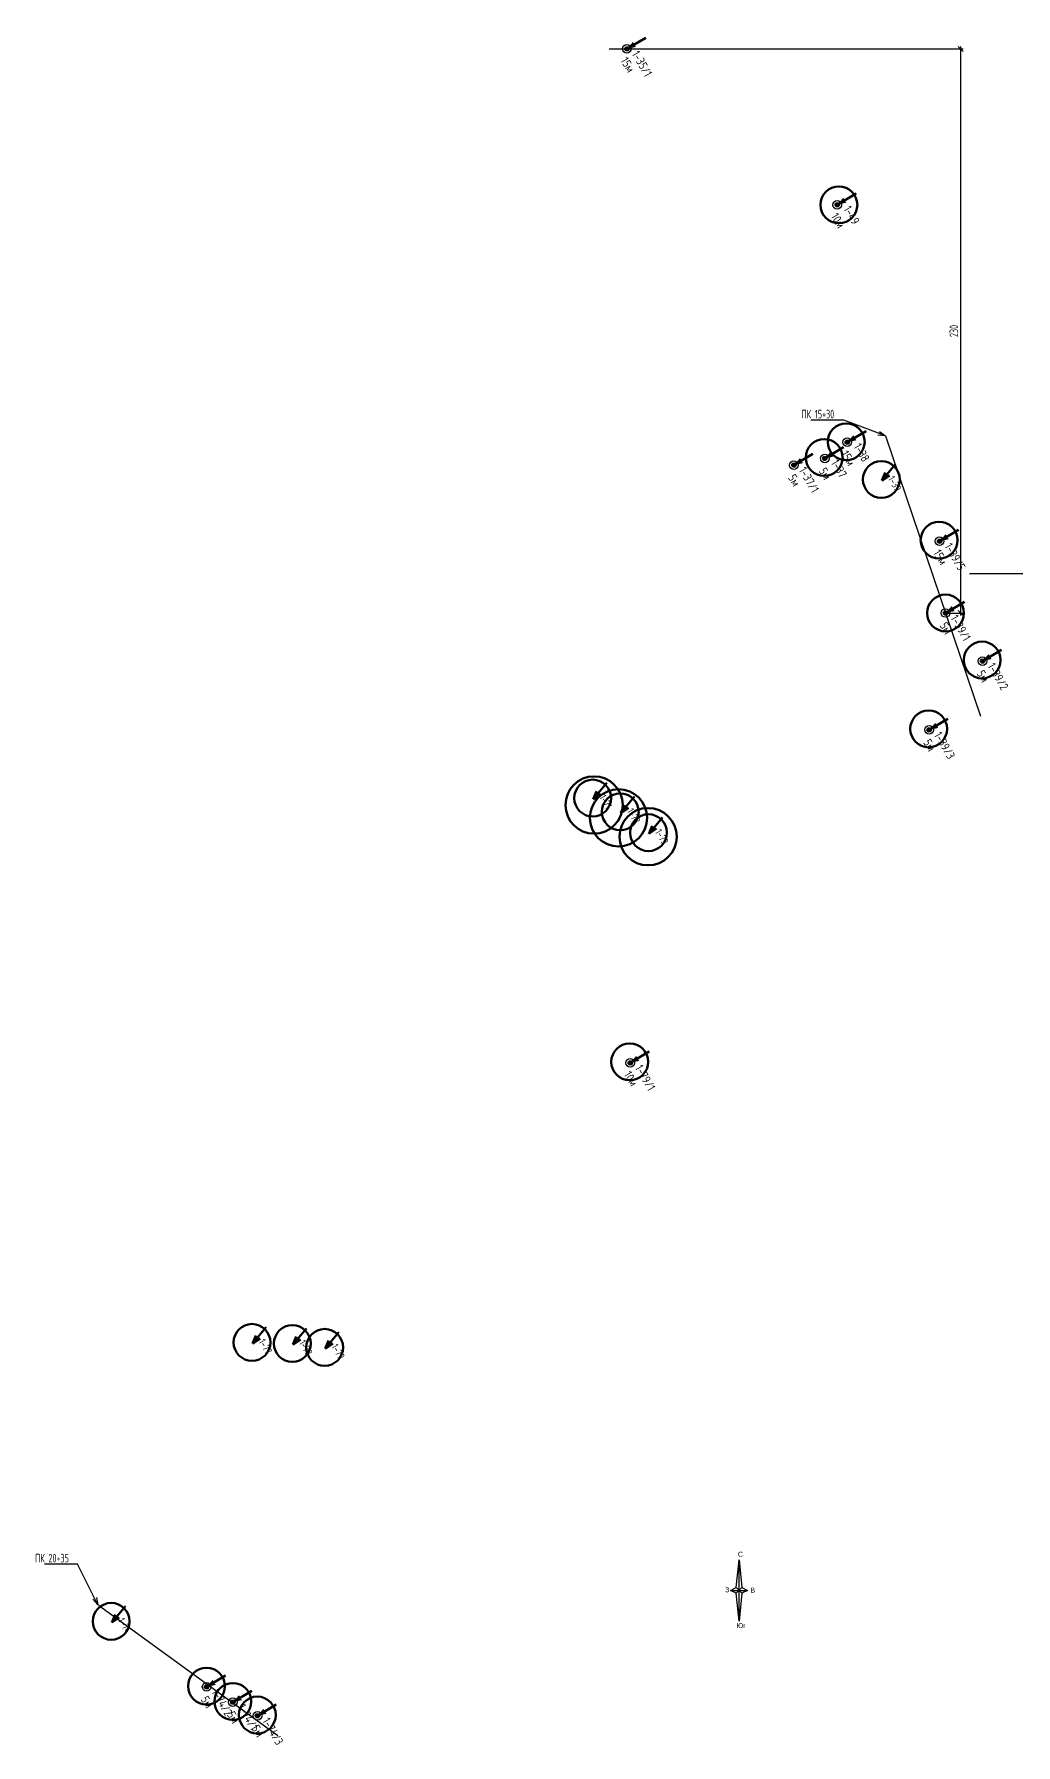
# Model space of a CAD drawing. Header units: metres. Extents: x 1267698 to 1279776, y 339473 to 349577.
# Drawn here: x 1268328 to 1268728, y 342955 to 343652 of the extents above; entities that cross this region are included whole.
import ezdxf
from ezdxf import colors
from ezdxf.entities.mleader import LeaderData, LeaderLine
from ezdxf.enums import TextEntityAlignment as Align
from ezdxf.math import Vec2, Vec3

# ---------------------------------------------------------------- set-up
doc = ezdxf.new("R2010")
doc.units = ezdxf.units.M
doc.header["$PDMODE"] = 1
doc.header["$PDSIZE"] = 100
doc.layers.get('Defpoints').update_dxf_attribs({"lineweight": 15})
for name, color, linetype, lineweight in [('_ИГЕОЛ поперечники ОХ', 3, 'Continuous', 30), ('_ИГЕОЛ Пробуренные ТСЗ', 250, 'Continuous', 100), ('_ИГЕОЛ! ВСПОМ', 6, 'Continuous', 30), ('_ИГЕОЛ_намеченные скважины_П', 6, 'Continuous', 100)]:
    doc.layers.add(name, color=color, linetype=linetype, lineweight=lineweight)
doc.layers.add('_ИГЕОЛ Пробуренные ТСЗ+', color=250, linetype='Continuous', lineweight=100, plot=False)
for name, color, linetype in [('_Скважины', 5, 'Continuous'), ('_Точки опытных наблюдений', 4, 'Continuous'), ('Decoration', 7, 'Continuous')]:
    doc.layers.add(name, color=color, linetype=linetype)
doc.styles.add('RS', font='romans.shx', dxfattribs={"width": 0.64})
doc.styles.add('VNIPISIMPLEXCUR', font='simplex.shx', dxfattribs={"width": 0.8, "oblique": 15})
doc.dimstyles.new('LIN', dxfattribs={"dimtxt": 3.5, "dimasz": 2, "dimexe": 1, "dimexo": 0, "dimgap": 1, "dimtad": 1, "dimdec": 1, "dimrnd": 1, "dimzin": 9, "dimdsep": 46, "dimtxsty": 'RS', "dimblk1": 'OBLIQUE', "dimblk2": 'OBLIQUE', "dimsah": 1, "dimcen": 2, "dimdle": 1, "dimclrd": 256, "dimclre": 256, "dimclrt": 7, "dimazin": 2, "dimtfac": 2.5, "dimtdec": 1, "dimtmove": 0, "dimatfit": 3, "dimfxl": 1, "dimtolj": 1, "dimtzin": 12, "dimlwd": -1, "dimlwe": -1, "dimarcsym": 0})

# ---------------------------------------------------------------- blocks, each defined once
blk = doc.blocks.new('ИИ25001')
at = {"linetype": 'Continuous', "lineweight": 25}
h = blk.add_hatch(color=0, dxfattribs=at)
edge = h.paths.add_edge_path()
edge.add_arc((0, 0), 0.5, 359.64, 719.64)
at = {"layer": '_Точки опытных наблюдений', "linetype": 'Continuous', "lineweight": 70}
h = blk.add_hatch(color=5, dxfattribs=at)
h.dxf.hatch_style = 1
h.paths.add_polyline_path([(-0.03, 2.04), (-0.71, 2.03), (0, 0)])
h.paths.add_polyline_path([(0.65, 2.05), (-0.03, 2.04), (0, 0)])
at = {"color": 0, "linetype": 'Continuous', "lineweight": 25}
for radius in [1, 0.5]:
    blk.add_circle((0, 0), radius, dxfattribs=at)
at = {"layer": '_Точки опытных наблюдений', "color": 5, "linetype": 'Continuous', "lineweight": 70}
blk.add_line((-0.07, 5.1), (0, 0), dxfattribs=at)
at = {"color": 253, "linetype": 'Continuous', "style": 'VNIPISIMPLEXCUR', "oblique": 15, "width": 0.8, "flags": 1}
for tag, p in [('DATE', (-2.5, -0.8)), ('NOTE1', (-2.5, -3.2)), ('NOTE2', (-2.5, -5.6))]:
    blk.add_attdef(tag, text='', height=1.6, dxfattribs=at).set_placement(p, align=Align.RIGHT)
at = {"layer": '_Скважины', "color": 0, "linetype": 'Continuous', "lineweight": 50, "transparency": 33554687, "style": 'RS', "width": 0.64}
blk.add_attdef('NUMBER_001', (1.02, 0.7), '', height=2, dxfattribs=at)
at = {"layer": '_Скважины', "color": 0, "linetype": 'Continuous', "lineweight": 100, "style": 'VNIPISIMPLEXCUR', "oblique": 15, "width": 0.8}
for tag, p in [('TFS', (19.08, -1)), ('EGWL', (38.32, 0.7)), ('STS', (2, -5.2)), ('FS', (14.22, -2.7)), ('AGWL', (36.59, -2.7))]:
    blk.add_attdef(tag, p, '', height=2, dxfattribs=at)
at = {"layer": '_Скважины', "color": 0, "linetype": 'Continuous', "lineweight": 50, "style": 'RS', "width": 0.64}
blk.add_attdef('HEIGHT_001', (1.02, -2.7), '', height=2, dxfattribs=at)
blk = doc.blocks.new('_Open30')
at = {"color": 0, "linetype": 'ByBlock', "lineweight": -2}
for p, q in [((-1, 0.267949), (0, 0)), ((0, 0), (-1, -0.267949)), ((0, 0), (-1, 0))]:
    blk.add_line(p, q, dxfattribs=at)
blk = doc.blocks.new('указатель севера')
for p, q in [((-3.44, 10.26), (-2.28, 21.61)), ((-3.44, 7.96), (-5.74, 9.11)), ((-1.13, 7.96), (-2.28, -3.39)), ((-1.13, 10.26), (1.17, 9.11))]:
    blk.add_line(p, q)
for points in [[(-2.28, 21.61), (-1.13, 10.26)], [(-2.28, -3.39), (-2.28, 21.61)], [(-5.74, 9.11), (-3.44, 10.26)], [(-5.74, 9.11), (1.17, 9.11)], [(-1.13, 10.26), (-3.44, 7.96)], [(-3.44, 10.26), (-1.13, 7.96)], [(-2.28, -3.39), (-3.44, 7.96)], [(1.17, 9.11), (-1.13, 7.96)]]:
    blk.add_lwpolyline(points)
at = {"width": 0.8}
for s, height, p in [('С', 2.06, (-2.71, 22.84)), ('З', 2.06, (-7.9, 8.38)), ('В', 2.06, (2.39, 8.23)), ('Юг', 2.058, (-3.36, -6.2))]:
    blk.add_text(s, height=height, dxfattribs=at).set_placement(p)
blk = doc.blocks.new('тсз_намечен')
at = {"layer": '_Точки опытных наблюдений', "linetype": 'Continuous', "lineweight": 70}
h = blk.add_hatch(color=0, dxfattribs=at)
h.dxf.hatch_style = 1
h.paths.add_polyline_path([(-1.56, 3.77), (-2.82, 3.25), (0, 0)])
h.paths.add_polyline_path([(-0.31, 4.29), (-1.56, 3.77), (0, 0)])
at = {"layer": '_Точки опытных наблюдений', "color": 0, "linetype": 'Continuous', "lineweight": 70}
for p, q in [((-3.91, 9.42), (0, 0)), ((0, 0), (-2.82, 3.25)), ((-0.31, 4.29), (0, 0))]:
    blk.add_line(p, q, dxfattribs=at)
at = {"color": 253, "linetype": 'Continuous', "style": 'VNIPISIMPLEXCUR', "oblique": 15, "width": 0.8, "flags": 1}
for tag, p in [('DATE', (-4.01, -3.39)), ('NOTE1', (-2.17, -7.83)), ('NOTE2', (-0.33, -12.26))]:
    blk.add_attdef(tag, text='', height=3.2, rotation=22.51528, dxfattribs=at).set_placement(p, align=Align.RIGHT)
at = {"layer": '_Скважины', "color": 0, "linetype": 'Continuous', "lineweight": 100, "style": 'VNIPISIMPLEXCUR', "oblique": 15, "width": 0.8}
for tag, p in [('EGWL', (70.26, 30.64)), ('AGWL', (69.68, 23.04)), ('TFS', (36.01, 12.76)), ('FS', (28.34, 5.9)), ('STS', (5.76, -3.46))]:
    blk.add_attdef(tag, p, '', height=4, rotation=22.51528, dxfattribs=at)
at = {"layer": '_Скважины', "color": 0, "linetype": 'Continuous', "lineweight": 100, "transparency": 33554687, "style": 'RS', "width": 0.8}
blk.add_attdef('NUMBER', (3.16, 2.83), '', height=4, rotation=22.51528, dxfattribs=at)
at = {"layer": '_Скважины', "color": 0, "linetype": 'Continuous', "lineweight": 100, "style": 'RS', "width": 0.8}
blk.add_attdef('HEIGHT', (5.76, -3.46), '', height=4, rotation=22.51528, dxfattribs=at)
blk = doc.blocks.new('_Oblique')
at = {"color": 0, "linetype": 'ByBlock', "lineweight": -2}
blk.add_line((-0.5, -0.5), (0.5, 0.5), dxfattribs=at)
blk = doc.blocks.new('*D102')
at = {"layer": '_ИГЕОЛ! ВСПОМ', "transparency": 16777216}
for p, q in [((1268562.03, 343645.92), (1268706.19, 343645.92)), ((1268705.19, 343646.92), (1268705.19, 343415.12)), ((1268699.08, 343416.12), (1268706.19, 343416.12))]:
    blk.add_line(p, q, dxfattribs=at)
at = {"layer": 'Defpoints', "color": 0, "transparency": 16777216}
for p in [(1268562.03, 343645.92), (1268699.08, 343416.12), (1268705.19, 343416.12)]:
    blk.add_point(p, dxfattribs=at)
at = {"layer": '_ИГЕОЛ! ВСПОМ', "transparency": 16777216, "xscale": 2, "yscale": 2, "zscale": 2}
for p, rotation in [((1268705.19, 343645.92), 90), ((1268705.19, 343416.12), 270)]:
    blk.add_blockref('_Oblique', p, dxfattribs=dict(at, rotation=rotation))
at = {"layer": '_ИГЕОЛ! ВСПОМ', "color": 7, "transparency": 16777216, "insert": (1268702.44, 343531.02), "char_height": 3.5, "attachment_point": 5, "rotation": 90, "style": 'RS'}
blk.add_mtext('\\A1;230', dxfattribs=at)
blk = doc.blocks.new('*D103')
at = {"layer": '_ИГЕОЛ! ВСПОМ', "transparency": 16777216}
for p, q in [((1268845.69, 343637.87), (1268864.51, 343637.87)), ((1268863.51, 343638.87), (1268863.51, 343431.28)), ((1268708.78, 343432.28), (1268864.51, 343432.28))]:
    blk.add_line(p, q, dxfattribs=at)
at = {"layer": 'Defpoints', "color": 0, "transparency": 16777216}
for p in [(1268845.69, 343637.87), (1268708.78, 343432.28), (1268863.51, 343432.28)]:
    blk.add_point(p, dxfattribs=at)
at = {"layer": '_ИГЕОЛ! ВСПОМ', "transparency": 16777216, "xscale": 2, "yscale": 2, "zscale": 2}
for p, rotation in [((1268863.51, 343637.87), 90), ((1268863.51, 343432.28), 270)]:
    blk.add_blockref('_Oblique', p, dxfattribs=dict(at, rotation=rotation))
at = {"layer": '_ИГЕОЛ! ВСПОМ', "color": 7, "transparency": 16777216, "insert": (1268860.76, 343535.08), "char_height": 3.5, "attachment_point": 5, "rotation": 90, "style": 'RS'}
blk.add_mtext('\\A1;206', dxfattribs=at)

msp = doc.modelspace()

# ---------------------------------------------------------------- linework, layer by layer
at = {"layer": '_ИГЕОЛ Пробуренные ТСЗ+'}
for centre in [(1268655.65, 343582.39), (1268672.91, 343470.52), (1268696.43, 343445.8), (1268699.08, 343416.12), (1268713.95, 343396.98), (1268692.19, 343368.91), (1268555.37, 343340.75), (1268566.61, 343335.15), (1268578.09, 343326.66), (1268570.45, 343233.29), (1268416.63, 343119.02, 33.45), (1268433.05, 343118.56, 48.39), (1268446.23, 343116.98), (1268398.13, 342979), (1268408.84, 342972.77), (1268418.81, 342967.22)]:
    msp.add_circle(centre, 7.5, dxfattribs=at)
at = {"layer": '_Скважины', "color": 3, "lineweight": 50}
for centre in [(1268555.93, 343337.92), (1268565.9, 343332.67), (1268577.93, 343325.01)]:
    msp.add_circle(centre, 11.66, dxfattribs=at)

# ---------------------------------------------------------------- block references
at = {"layer": '_ИГЕОЛ Пробуренные ТСЗ', "color": 6}
ref = msp.add_blockref('тсз_намечен', (1268673.12, 343470.11), dxfattribs=dict(at, xscale=0.7500000000000001, yscale=0.86, rotation=300.0000000000001))
ref.add_attrib('NUMBER_001', '1-39', (1268675.5, 343470.83), dxfattribs={"layer": '_Скважины', "color": 0, "linetype": 'Continuous', "lineweight": 50, "transparency": 33554687, "height": 3.01, "rotation": 300, "style": 'RS', "width": 0.69767})
ref = msp.add_blockref('тсз_намечен', (1268555.58, 343340.33), dxfattribs=dict(at, xscale=0.7500000000000001, yscale=0.86, rotation=300.0000000000001))
ref.add_attrib('NUMBER_001', '1-71', (1268557.97, 343341.05), dxfattribs={"layer": '_Скважины', "color": 0, "linetype": 'Continuous', "lineweight": 50, "transparency": 33554687, "height": 3.01, "rotation": 300, "style": 'RS', "width": 0.69767})
ref = msp.add_blockref('тсз_намечен', (1268566.82, 343334.74), dxfattribs=dict(at, xscale=0.7500000000000001, yscale=0.86, rotation=300.0000000000001))
ref.add_attrib('NUMBER_001', '1-72', (1268569.2, 343335.46), dxfattribs={"layer": '_Скважины', "color": 0, "linetype": 'Continuous', "lineweight": 50, "transparency": 33554687, "height": 3.01, "rotation": 300, "style": 'RS', "width": 0.69767})
ref = msp.add_blockref('тсз_намечен', (1268578.3, 343326.24), dxfattribs=dict(at, xscale=0.7500000000000001, yscale=0.86, rotation=300.0000000000001))
ref.add_attrib('NUMBER_001', '1-73', (1268580.68, 343326.97), dxfattribs={"layer": '_Скважины', "color": 0, "linetype": 'Continuous', "lineweight": 50, "transparency": 33554687, "height": 3.01, "rotation": 300, "style": 'RS', "width": 0.69767})
ref = msp.add_blockref('тсз_намечен', (1268416.84, 343118.6, 33.45), dxfattribs=dict(at, xscale=0.7500000000000001, yscale=0.86, rotation=300.0000000000001))
ref.add_attrib('NUMBER_001', '1-77', (1268419.22, 343119.32, 33.45), dxfattribs={"layer": '_Скважины', "color": 0, "linetype": 'Continuous', "lineweight": 50, "transparency": 33554687, "height": 3.01, "rotation": 300, "style": 'RS', "width": 0.69767})
ref = msp.add_blockref('тсз_намечен', (1268433.26, 343118.14, 48.39), dxfattribs=dict(at, xscale=0.7500000000000001, yscale=0.86, rotation=300.0000000000001))
ref.add_attrib('NUMBER_001', '1-78', (1268435.64, 343118.86, 48.39), dxfattribs={"layer": '_Скважины', "color": 0, "linetype": 'Continuous', "lineweight": 50, "transparency": 33554687, "height": 3.01, "rotation": 300, "style": 'RS', "width": 0.69767})
ref = msp.add_blockref('тсз_намечен', (1268446.44, 343116.57), dxfattribs=dict(at, xscale=0.7500000000000001, yscale=0.86, rotation=300.0000000000001))
ref.add_attrib('NUMBER_001', '1-79', (1268448.83, 343117.29), dxfattribs={"layer": '_Скважины', "color": 0, "linetype": 'Continuous', "lineweight": 50, "transparency": 33554687, "height": 3.01, "rotation": 300, "style": 'RS', "width": 0.69767})
ref = msp.add_blockref('тсз_намечен', (1268359.52, 343004.97), dxfattribs=dict(at, xscale=0.7500000000000001, yscale=0.86, rotation=300.0000000000001))
ref.add_attrib('NUMBER_001', '1-74', (1268361.91, 343005.69), dxfattribs={"layer": '_Скважины', "color": 0, "linetype": 'Continuous', "lineweight": 50, "transparency": 33554687, "height": 3.01, "rotation": 300, "style": 'RS', "width": 0.69767})
at = {"layer": '_ИГЕОЛ_намеченные скважины_П', "lineweight": 50}
ref = msp.add_blockref('ИИ25001', (1268569.31, 343645.92), dxfattribs=dict(at, xscale=1.75, yscale=1.75, zscale=2, rotation=299.9999999999999))
ref.add_attrib('NUMBER_001', '1-35/1', (1268571.14, 343643.87), dxfattribs={"layer": '_Скважины', "color": 0, "linetype": 'Continuous', "lineweight": 50, "transparency": 33554687, "height": 3.5, "rotation": 300, "style": 'RS', "width": 0.8})
ref.add_attrib('HEIGHT_001', '15м', (1268566.57, 343641.22), dxfattribs={"layer": '_Скважины', "color": 0, "linetype": 'Continuous', "lineweight": 50, "height": 3.5, "rotation": 300, "style": 'RS', "width": 0.8})
ref = msp.add_blockref('ИИ25001', (1268637.32, 343476.37, 31.59), dxfattribs=dict(at, xscale=1.75, yscale=1.75, zscale=2, rotation=299.9999999999999))
ref.add_attrib('NUMBER_001', '1-37/1', (1268639.15, 343474.32, 31.59), dxfattribs={"layer": '_Скважины', "color": 0, "linetype": 'Continuous', "lineweight": 50, "transparency": 33554687, "height": 3.5, "rotation": 300, "style": 'RS', "width": 0.8})
ref.add_attrib('HEIGHT_001', '5м', (1268634.77, 343471.33, 31.59), dxfattribs={"layer": '_Скважины', "color": 0, "linetype": 'Continuous', "lineweight": 50, "height": 3.5, "rotation": 300, "style": 'RS', "width": 0.8})
ref = msp.add_blockref('ИИ25001', (1268696.64, 343445.38), dxfattribs=dict(at, xscale=1.75, yscale=1.75, zscale=2, rotation=299.9999999999999))
ref.add_attrib('NUMBER_001', '1-39/5', (1268698.47, 343443.32), dxfattribs={"layer": '_Скважины', "color": 0, "linetype": 'Continuous', "lineweight": 50, "transparency": 33554687, "height": 3.5, "rotation": 300, "style": 'RS', "width": 0.8})
ref.add_attrib('HEIGHT_001', '15м', (1268693.89, 343440.68), dxfattribs={"layer": '_Скважины', "color": 0, "linetype": 'Continuous', "lineweight": 50, "height": 3.5, "rotation": 300, "style": 'RS', "width": 0.8})
ref = msp.add_blockref('ИИ25001', (1268699.08, 343416.12), dxfattribs=dict(at, xscale=1.75, yscale=1.75, zscale=2, rotation=299.9999999999999))
ref.add_attrib('NUMBER_001', '1-39/1', (1268700.91, 343414.06), dxfattribs={"layer": '_Скважины', "color": 0, "linetype": 'Continuous', "lineweight": 50, "transparency": 33554687, "height": 3.5, "rotation": 300, "style": 'RS', "width": 0.8})
ref.add_attrib('HEIGHT_001', '5м', (1268696.54, 343411.08), dxfattribs={"layer": '_Скважины', "color": 0, "linetype": 'Continuous', "lineweight": 50, "height": 3.5, "rotation": 300, "style": 'RS', "width": 0.8})
ref = msp.add_blockref('ИИ25001', (1268714.15, 343396.56), dxfattribs=dict(at, xscale=1.75, yscale=1.75, zscale=2, rotation=299.9999999999999))
ref.add_attrib('NUMBER_001', '1-39/2', (1268715.99, 343394.5), dxfattribs={"layer": '_Скважины', "color": 0, "linetype": 'Continuous', "lineweight": 50, "transparency": 33554687, "height": 3.5, "rotation": 300, "style": 'RS', "width": 0.8})
ref.add_attrib('HEIGHT_001', '5м', (1268711.61, 343391.52), dxfattribs={"layer": '_Скважины', "color": 0, "linetype": 'Continuous', "lineweight": 50, "height": 3.5, "rotation": 300, "style": 'RS', "width": 0.8})
ref = msp.add_blockref('ИИ25001', (1268692.39, 343368.5), dxfattribs=dict(at, xscale=1.75, yscale=1.75, zscale=2, rotation=299.9999999999999))
ref.add_attrib('NUMBER_001', '1-39/3', (1268694.23, 343366.44), dxfattribs={"layer": '_Скважины', "color": 0, "linetype": 'Continuous', "lineweight": 50, "transparency": 33554687, "height": 3.5, "rotation": 300, "style": 'RS', "width": 0.8})
ref.add_attrib('HEIGHT_001', '5м', (1268689.85, 343363.45), dxfattribs={"layer": '_Скважины', "color": 0, "linetype": 'Continuous', "lineweight": 50, "height": 3.5, "rotation": 300, "style": 'RS', "width": 0.8})
ref = msp.add_blockref('ИИ25001', (1268570.65, 343232.88), dxfattribs=dict(at, xscale=1.75, yscale=1.75, zscale=2, rotation=299.9999999999999))
ref.add_attrib('NUMBER_001', '1-79/1', (1268572.49, 343230.82), dxfattribs={"layer": '_Скважины', "color": 0, "linetype": 'Continuous', "lineweight": 50, "transparency": 33554687, "height": 3.5, "rotation": 300, "style": 'RS', "width": 0.8})
ref.add_attrib('HEIGHT_001', '10м', (1268567.91, 343228.18), dxfattribs={"layer": '_Скважины', "color": 0, "linetype": 'Continuous', "lineweight": 50, "height": 3.5, "rotation": 300, "style": 'RS', "width": 0.8})
ref = msp.add_blockref('ИИ25001', (1268398.16, 342978.69), dxfattribs=dict(at, xscale=1.75, yscale=1.75, zscale=2, rotation=299.9999999999999))
ref.add_attrib('NUMBER_001', '1-74/2', (1268399.99, 342976.64), dxfattribs={"layer": '_Скважины', "color": 0, "linetype": 'Continuous', "lineweight": 50, "transparency": 33554687, "height": 3.5, "rotation": 300, "style": 'RS', "width": 0.8})
ref.add_attrib('HEIGHT_001', '5м', (1268395.61, 342973.65), dxfattribs={"layer": '_Скважины', "color": 0, "linetype": 'Continuous', "lineweight": 50, "height": 3.5, "rotation": 300, "style": 'RS', "width": 0.8})
ref = msp.add_blockref('ИИ25001', (1268408.86, 342972.47), dxfattribs=dict(at, xscale=1.75, yscale=1.75, zscale=2, rotation=299.9999999999999))
ref.add_attrib('NUMBER_001', '1-74/1', (1268410.7, 342970.41), dxfattribs={"layer": '_Скважины', "color": 0, "linetype": 'Continuous', "lineweight": 50, "transparency": 33554687, "height": 3.5, "rotation": 300, "style": 'RS', "width": 0.8})
ref.add_attrib('HEIGHT_001', '5м', (1268406.32, 342967.42), dxfattribs={"layer": '_Скважины', "color": 0, "linetype": 'Continuous', "lineweight": 50, "height": 3.5, "rotation": 300, "style": 'RS', "width": 0.8})
ref = msp.add_blockref('ИИ25001', (1268418.84, 342966.92), dxfattribs=dict(at, xscale=1.75, yscale=1.75, zscale=2, rotation=299.9999999999999))
ref.add_attrib('NUMBER_001', '1-74/3', (1268420.67, 342964.86), dxfattribs={"layer": '_Скважины', "color": 0, "linetype": 'Continuous', "lineweight": 50, "transparency": 33554687, "height": 3.5, "rotation": 300, "style": 'RS', "width": 0.8})
ref.add_attrib('HEIGHT_001', '5м', (1268416.3, 342961.87), dxfattribs={"layer": '_Скважины', "color": 0, "linetype": 'Continuous', "lineweight": 50, "height": 3.5, "rotation": 300, "style": 'RS', "width": 0.8})
at = {"layer": '_Скважины'}
ref = msp.add_blockref('ИИ25001', (1268654.98, 343582.45), dxfattribs=dict(at, xscale=1.75, yscale=1.75, zscale=2, rotation=299.9999999999999))
ref.add_attrib('NUMBER_001', '1-49', (1268657.39, 343580.72), dxfattribs={"color": 0, "linetype": 'Continuous', "lineweight": 50, "transparency": 33554687, "height": 3.5, "rotation": 300, "style": 'RS', "width": 0.8})
ref.add_attrib('HEIGHT_001', '10м', (1268652.23, 343577.74), dxfattribs={"color": 0, "linetype": 'Continuous', "lineweight": 50, "height": 3.5, "rotation": 300, "style": 'RS', "width": 0.8})
at = {"layer": 'Decoration'}
msp.add_blockref('указатель севера', (1268617.25, 343008.85), dxfattribs=at)

# ---------------------------------------------------------------- dimensions: what is measured, and where the dimension line sits
at = {"layer": '_ИГЕОЛ! ВСПОМ'}
dim = msp.add_linear_dim(base=(1268863.51, 343432.28), p1=(1268845.69, 343637.87), p2=(1268708.78, 343432.28), angle=90, dimstyle='LIN', dxfattribs=at)
dim.commit()
dim.dimension.update_dxf_attribs({"geometry": '*D103', "text_midpoint": (1268860.76, 343535.08)})

# ---------------------------------------------------------------- leaders
at = {"layer": '_ИГЕОЛ поперечники ОХ'}
ml = msp.add_multileader_mtext('Standard', dxfattribs=at)
ml.set_content('ПК 15+30', color=256, style='RS')
ml.set_leader_properties(color=256, linetype='Continuous', lineweight=-1)
ml.set_arrow_properties(name='OPEN30')
ml.build(insert=Vec2(0, 0))
ml.multileader.update_dxf_attribs({"has_dogleg": 0, "text_left_attachment_type": 6, "text_right_attachment_type": 6, "dogleg_length": 0, "arrow_head_size": 3})
ctx = ml.context
ctx.base_point, ctx.char_height, ctx.arrow_head_size, ctx.landing_gap_size, ctx.plane_origin, ctx.plane_x_axis, ctx.plane_y_axis = Vec3(1268657.68, 343494.71, -249.02), 3.5, 3, 0, Vec3(1268338.74, 344236.75, -249.02), Vec3(-0.817842, 0.575443), Vec3(-0.575443, -0.817842)
ctx.left_attachment, ctx.right_attachment = 6, 6
notes = []
notes.append((ctx, [(0, (1, 1, 0), (1268657.68, 343494.71, -249.02), (-1, 0), 0, [(0, [(1268674.63, 343488.32, -249.02)], 0, [])])]))
ctx.mtext.insert = Vec3(1268640.4, 343498.91, -249.02)
ctx.mtext.has_bg_fill, ctx.mtext.bg_color, ctx.mtext.bg_scale_factor, ctx.mtext.bg_transparency, ctx.mtext.use_window_bg_color = 1, -1023410175, 1.1, 0, 1
ml = msp.add_multileader_mtext('Standard', dxfattribs=at)
ml.set_content('ПК 20+35', color=256, style='RS')
ml.set_leader_properties(color=256, linetype='Continuous', lineweight=-1)
ml.set_arrow_properties(name='OPEN30')
ml.build(insert=Vec2(0, 0))
ml.multileader.update_dxf_attribs({"has_dogleg": 0, "text_left_attachment_type": 6, "text_right_attachment_type": 6, "dogleg_length": 0, "arrow_head_size": 3})
ctx = ml.context
ctx.base_point, ctx.char_height, ctx.arrow_head_size, ctx.landing_gap_size, ctx.plane_origin, ctx.plane_x_axis, ctx.plane_y_axis = Vec3(1268323.98, 343028.68, 137.54), 3.5, 3, 0, Vec3(1268054.22, 343734.31, 137.54), Vec3(-0.817842, 0.575443), Vec3(-0.575443, -0.817842)
ctx.left_attachment, ctx.right_attachment = 6, 6
notes.append((ctx, [(0, (1, 1, 0), (1268345.58, 343028.68, 137.54), (-1, 0), 0, [(0, [(1268353.89, 343012.09, 137.54)], 0, [])])]))
ctx.mtext.insert = Vec3(1268328.3, 343032.88, 137.54)
ctx.mtext.has_bg_fill, ctx.mtext.bg_color, ctx.mtext.bg_scale_factor, ctx.mtext.bg_transparency, ctx.mtext.use_window_bg_color = 1, -1023410175, 1.1, 0, 1
for ctx, leaders in notes:
    for number, flags, end, landing, length, lines in leaders:
        leader = LeaderData()
        leader.index, (leader.has_last_leader_line, leader.has_dogleg_vector, leader.attachment_direction) = number, flags
        leader.last_leader_point, leader.dogleg_vector, leader.dogleg_length = Vec3(end), Vec3(landing), length
        for number, points, colour, breaks in lines:
            line = LeaderLine()
            line.index, line.vertices, line.color, line.breaks = number, Vec3.list(points), colors.encode_raw_color(colour), breaks
            leader.lines.append(line)
        ctx.leaders.append(leader)

# ---------------------------------------------------------------- next in the draw order: linework, layer by layer
at = {"layer": '_ИГЕОЛ поперечники ОХ', "elevation": -249.02}
for points in [[(1268674.63, 343488.32), (1268713.31, 343374.11)], [(1268354.11, 343012.04), (1268427.22, 342958.91)]]:
    msp.add_lwpolyline(points, dxfattribs=at)
at = {"layer": '_ИГЕОЛ Пробуренные ТСЗ+'}
for centre in [(1268658.64, 343485.86), (1268649.65, 343479.47), (1268359.31, 343005.38)]:
    msp.add_circle(centre, 7.5, dxfattribs=at)

# ---------------------------------------------------------------- next in the draw order: block references
at = {"layer": '_ИГЕОЛ_намеченные скважины_П', "lineweight": 50}
ref = msp.add_blockref('ИИ25001', (1268659.05, 343485.69), dxfattribs=dict(at, xscale=1.75, yscale=1.75, zscale=2, rotation=299.9999999999999))
ref.add_attrib('NUMBER_001', '1-38', (1268661.46, 343483.96), dxfattribs={"layer": '_Скважины', "color": 0, "linetype": 'Continuous', "lineweight": 50, "transparency": 33554687, "height": 3.5, "rotation": 300, "style": 'RS', "width": 0.8})
ref.add_attrib('HEIGHT_001', '15м', (1268656.31, 343480.99), dxfattribs={"layer": '_Скважины', "color": 0, "linetype": 'Continuous', "lineweight": 50, "height": 3.5, "rotation": 300, "style": 'RS', "width": 0.8})
ref = msp.add_blockref('ИИ25001', (1268649.86, 343479.08), dxfattribs=dict(at, xscale=1.75, yscale=1.75, zscale=2, rotation=299.9999999999999))
ref.add_attrib('NUMBER_001', '1-37', (1268652.27, 343477.36), dxfattribs={"layer": '_Скважины', "color": 0, "linetype": 'Continuous', "lineweight": 50, "transparency": 33554687, "height": 3.5, "rotation": 300, "style": 'RS', "width": 0.8})
ref.add_attrib('HEIGHT_001', '5м', (1268647.32, 343474.04), dxfattribs={"layer": '_Скважины', "color": 0, "linetype": 'Continuous', "lineweight": 50, "height": 3.5, "rotation": 300, "style": 'RS', "width": 0.8})

# ---------------------------------------------------------------- next in the draw order: dimensions: what is measured, and where the dimension line sits
at = {"layer": '_ИГЕОЛ! ВСПОМ'}
dim = msp.add_linear_dim(base=(1268705.19, 343416.12), p1=(1268562.03, 343645.92), p2=(1268699.08, 343416.12), angle=90, dimstyle='LIN', dxfattribs=at)
dim.commit()
dim.dimension.update_dxf_attribs({"geometry": '*D102', "text_midpoint": (1268702.44, 343531.02)})

doc.saveas('drawing.dxf')
